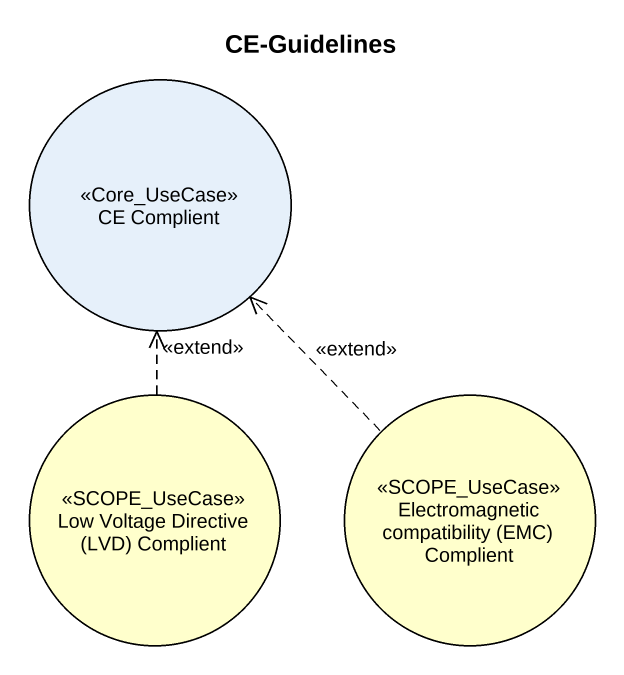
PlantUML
@startuml
title CE-Guidelines
usecase "CE Complient" as CE_Complient <<Core_UseCase>>
usecase "Low Voltage Directive (LVD) Complient" as Low_Voltage_Directive_LVD <<SCOPE_UseCase>> #FFFFCC
usecase "Electromagnetic compatibility (EMC) Complient" as Electromagnetic <<SCOPE_UseCase>> #FFFFCC
Low_Voltage_Directive_LVD .up.> CE_Complient : <<extend>>
Electromagnetic .up.> CE_Complient : <<extend>>
@enduml
